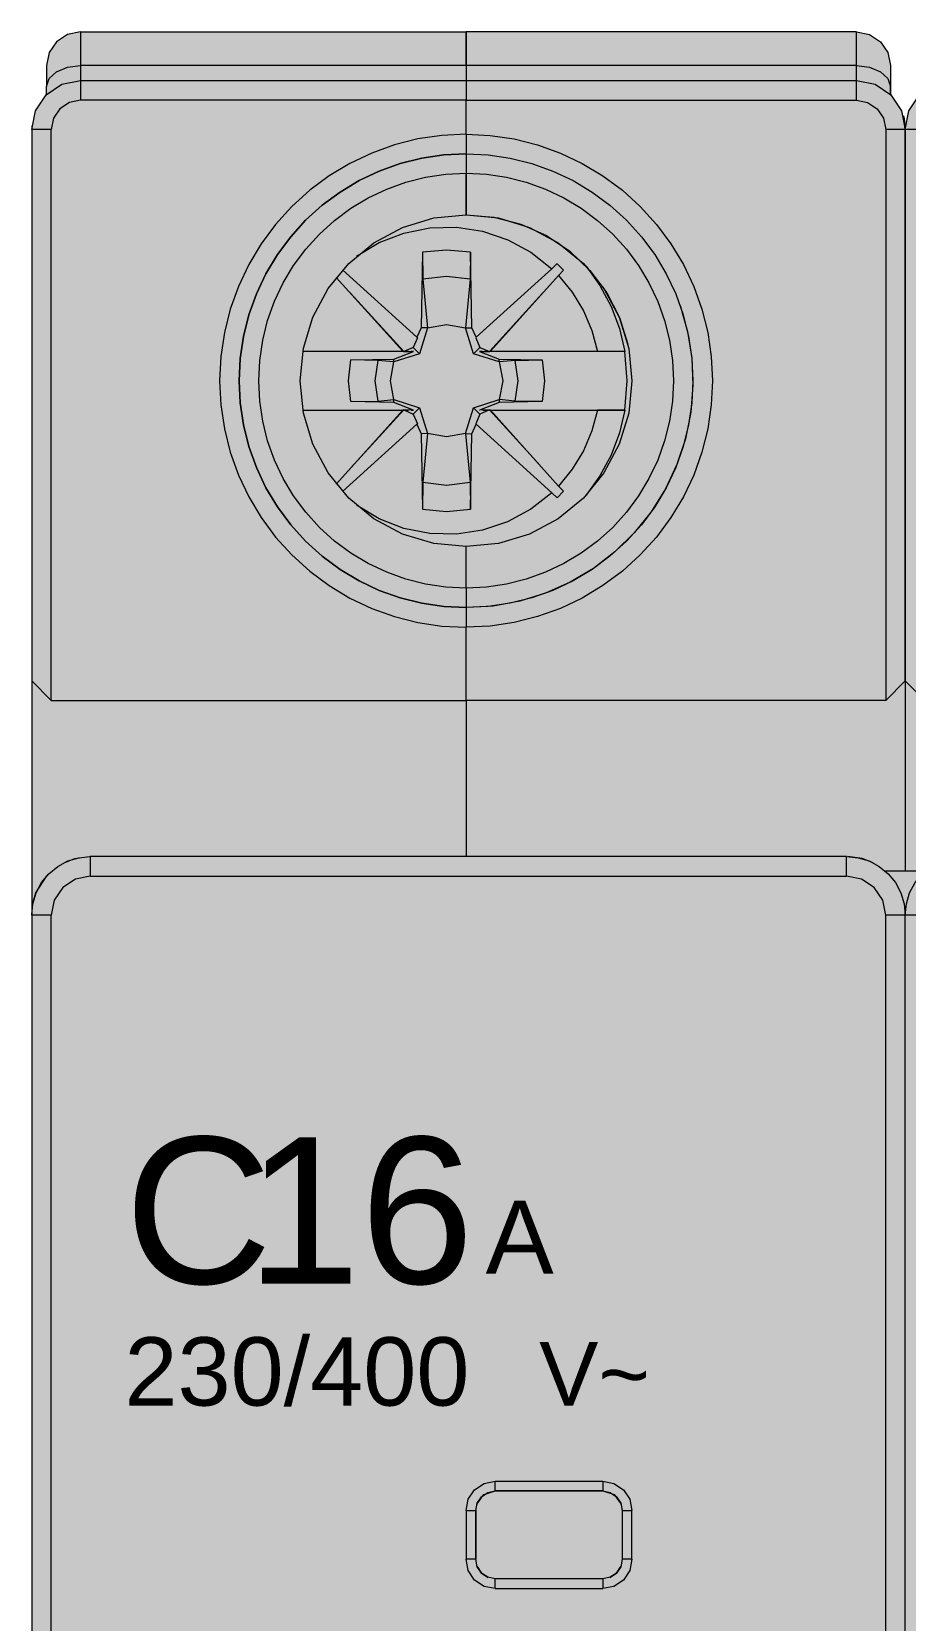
# Model space of a CAD drawing. Header units: millimetres. Extents: x 0 to 418, y -44 to 411.
# Drawn here: x 72.1 to 90, y 196.7 to 229.25 of the extents above; entities that cross this region are included whole.
import ezdxf
from ezdxf.enums import TextEntityAlignment as Align

# ---------------------------------------------------------------- set-up
doc = ezdxf.new("R2010")
doc.units = ezdxf.units.MM
for name, color, linetype, lineweight, true_color in [('BODY', 7, 'Continuous', 5, 0xf0f1eb), ('DETAILS', 7, 'Continuous', 5, 0x2f373d), ('INDICATOR', 7, 'Continuous', 5, 0x3d9868), ('MARKING', 7, 'Continuous', 5, 0x2f373d), ('TERMINALS', 7, 'Continuous', 5, 0xa4adb6)]:
    doc.layers.add(name, color=color, linetype=linetype, lineweight=lineweight, true_color=true_color)
doc.layers.add('PARAMETERS', color=7, linetype='Continuous', plot=False)
doc.styles.add('BLOCK_ARIAL', font='arial.ttf')

# ---------------------------------------------------------------- blocks, each defined once
blk = doc.blocks.new('DA_2P_72')
at = {"layer": 'BODY', "true_color": 0xf0f1eb}
blk.add_hatch(color=7, dxfattribs=at).paths.add_polyline_path([(0.4, 16.57), (0.4, 16.575), (0.4, 16.734), (0.39, 16.74), (0.342, 16.815), (0.28, 16.88), (0.273, 16.894), (0.25, 16.92), (0.211, 17.012), (0.191, 17.042), (0.175, 17.065), (0.166, 17.11), (0.158, 17.132), (0.144, 17.162), (0.12, 17.23), (0.163, 17.128), (0.16, 17.144), (0.1, 17.45), (0.1, 28.75), (0.1, 33.54), (0.1, 33.55), (0.1, 35.05), (0.1, 39.29), (0.1, 39.43), (0.1, 39.44), (0.1, 39.49), (0.1, 43.2), (0.1, 43.44), (0.1, 44.12), (0.1, 44.125), (0.1, 46.35), (0.1, 48.58), (0.1, 49.26), (0.1, 49.44), (0.1, 49.5), (0.1, 52.81), (0.1, 52.82), (0.1, 53.26), (0.1, 74.65), (0.1, 76.15), (0.1, 76.16), (0.1, 80.95), (0.1, 92.25), (0.175, 92.635), (0.285, 92.795), (0.39, 92.96), (0.4, 92.966), (0.4, 93.125), (0.4, 93.13), (0.4, 93.55), (0.4, 93.555), (0.4, 93.56), (0.41, 93.605), (0.455, 93.82), (0.605, 94.045), (0.608, 94.047), (0.61, 94.05), (0.83, 94.2), (1.1, 94.25), (9, 94.25), (17, 94.25), (17.27, 94.2), (17.49, 94.05), (17.492, 94.047), (17.495, 94.045), (17.53, 93.992), (17.65, 93.82), (17.7, 93.56), (17.7, 93.555), (17.7, 93.55), (17.7, 93.13), (17.7, 93.125), (17.7, 92.966), (17.71, 92.96), (17.815, 92.795), (17.925, 92.635), (18, 92.25), (18.075, 92.635), (18.185, 92.795), (18.29, 92.96), (18.3, 92.966), (18.3, 93.125), (18.3, 93.13), (18.3, 93.55), (18.3, 93.555), (18.3, 93.56), (18.31, 93.605), (18.355, 93.82), (18.505, 94.045), (18.508, 94.047), (18.51, 94.05), (18.73, 94.2), (19, 94.25), (26.9, 94.25), (34.9, 94.25), (35.17, 94.2), (35.39, 94.05), (35.392, 94.047), (35.395, 94.045), (35.43, 93.992), (35.55, 93.82), (35.6, 93.56), (35.6, 93.555), (35.6, 93.55), (35.6, 93.13), (35.6, 93.125), (35.6, 92.966), (35.61, 92.96), (35.715, 92.795), (35.825, 92.635), (35.9, 92.25), (35.975, 92.635), (36.085, 92.795), (36.19, 92.96), (36.2, 92.966), (36.2, 93.125), (36.2, 93.13), (36.2, 93.55), (36.2, 93.555), (36.2, 93.56), (36.21, 93.605), (36.255, 93.82), (36.405, 94.045), (36.408, 94.047), (36.41, 94.05), (36.63, 94.2), (36.9, 94.25), (47.3, 94.25), (63.9, 94.25), (70.9, 94.25), (71.155, 94.2), (71.375, 94.065), (71.482, 93.92), (71.53, 93.86), (71.6, 93.61), (71.6, 93.605), (71.6, 93.55), (71.6, 93.13), (71.6, 93.125), (71.6, 92.966), (71.61, 92.96), (71.742, 92.753), (71.784, 92.691), (71.825, 92.63), (71.829, 92.609), (71.845, 92.58), (71.9, 92.25), (71.9, 91.055), (71.9, 91.05), (71.9, 91), (71.9, 90.995), (71.9, 90.845), (71.9, 90.84), (71.9, 90.35), (71.9, 85.28), (71.9, 85.18), (71.9, 85.11), (71.9, 83.51), (71.9, 81.99), (71.9, 81.82), (71.9, 81.75), (71.9, 81.05), (71.9, 80.8), (71.9, 80.77), (71.9, 80.765), (71.9, 80.69), (71.9, 80.665), (71.9, 80.66), (71.9, 80.62), (71.9, 80.615), (71.9, 80.365), (71.9, 80.36), (71.9, 80.28), (71.9, 80.27), (71.9, 80.25), (71.9, 80.22), (71.9, 80.14), (71.9, 80.135), (71.9, 79.81), (71.9, 78.905), (71.9, 78.9), (71.9, 78.75), (71.9, 78.35), (71.9, 76.19), (71.9, 76.155), (71.9, 76.15), (71.9, 72.85), (71.9, 72.25), (71.9, 72.245), (71.9, 69.85), (71.9, 68.79), (71.9, 68.465), (71.9, 68.46), (71.9, 68.38), (71.9, 68.35), (71.9, 40.11), (71.9, 40.105), (71.9, 39.185), (71.9, 39.18), (71.9, 38.85), (71.9, 38.41), (71.9, 37.35), (71.9, 34.36), (71.9, 34.355), (71.9, 34.35), (71.9, 33.925), (71.9, 33.92), (71.9, 33.55), (71.9, 33.545), (71.9, 33.54), (71.9, 33.51), (71.9, 32.72), (71.9, 31.35), (71.9, 30.95), (71.9, 30.8), (71.9, 30.795), (71.9, 29.89), (71.9, 29.45), (71.9, 29.43), (71.9, 29.085), (71.9, 29.08), (71.9, 29.01), (71.9, 28.9), (71.9, 28.65), (71.9, 27.95), (71.9, 26.19), (71.9, 19.35), (71.9, 18.855), (71.9, 18.85), (71.9, 18.705), (71.9, 18.7), (71.9, 18.65), (71.9, 18.645), (71.9, 17.45), (71.9, 16.55), (71.9, 8.25), (71.86, 8.06), (71.755, 7.895), (71.59, 7.79), (71.4, 7.75), (70.4, 7.75), (70.22, 7.78), (70.06, 7.88), (70.053, 7.89), (70.045, 7.895), (70.019, 7.936), (69.95, 8.03), (69.945, 8.052), (69.94, 8.06), (69.9, 8.25), (69.9, 14.39), (69.745, 14.245), (69.56, 14.14), (69.36, 14.07), (69.15, 14.05), (59.65, 14.05), (59.265, 14.125), (59.105, 14.235), (58.94, 14.34), (58.835, 14.505), (58.725, 14.665), (58.65, 15.05), (58.65, 15.441), (58.42, 15.4), (58.18, 15.25), (58, 15.03), (57.91, 14.76), (57.9, 14.67), (57.9, 14.65), (57.9, 9.75), (57.9, 9.745), (57.9, 8.25), (57.87, 8.08), (57.861, 8.065), (57.86, 8.06), (57.755, 7.895), (57.618, 7.808), (57.59, 7.79), (57.4, 7.75), (56.9, 7.75), (56.72, 7.78), (56.56, 7.88), (56.553, 7.89), (56.545, 7.895), (56.519, 7.936), (56.45, 8.03), (56.445, 8.052), (56.44, 8.06), (56.4, 8.25), (56.4, 14.65), (56.4, 14.655), (56.4, 14.67), (56.39, 14.76), (56.3, 15.03), (56.12, 15.25), (55.88, 15.4), (55.6, 15.45), (50.4, 15.45), (44.9, 15.45), (44.71, 15.41), (44.63, 15.36), (44.55, 15.305), (44.495, 15.225), (44.44, 15.14), (44.4, 14.95), (44.4, 6.38), (44.4, 5.25), (44.4, 2.75), (44.4, 2.745), (44.4, 1.25), (44.37, 0.98), (44.329, 0.886), (44.325, 0.865), (44.311, 0.845), (44.27, 0.75), (44.141, 0.589), (44.11, 0.54), (44.037, 0.493), (43.903, 0.408), (43.78, 0.325), (43.4, 0.25), (35.9, 0.25), (20.64, 0.25), (15.56, 0.25), (15.555, 0.25), (1.3, 0.25), (0.915, 0.325), (0.755, 0.435), (0.59, 0.54), (0.485, 0.705), (0.375, 0.865), (0.3, 1.25), (0.3, 13.45), (0.6, 13.45), (0.6, 15.66), (0.45, 15.88), (0.4, 16.14), (0.4, 16.145), (0.4, 16.15)])
at = {"layer": 'INDICATOR', "true_color": 0x3d9868}
blk.add_hatch(color=105, dxfattribs=at).paths.add_polyline_path([(9.045, 62.72), (9, 62.95), (9, 63.95), (9.045, 64.18), (9.175, 64.375), (9.37, 64.505), (9.6, 64.55), (11.8, 64.55), (11.8, 64.35), (11.955, 64.32), (12.013, 64.282), (12.035, 64.275), (12.046, 64.261), (12.085, 64.235), (12.17, 64.105), (12.173, 64.089), (12.2, 63.95), (12.2, 62.95), (12.17, 62.795), (12.085, 62.665), (11.955, 62.58), (11.8, 62.55), (11.8, 62.35), (9.6, 62.35), (9.37, 62.395), (9.175, 62.525)])
at = {"layer": 'TERMINALS', "true_color": 0xa4adb6}
blk.add_hatch(color=253, dxfattribs=at).paths.add_polyline_path([(13.996, 86.359), (13.976, 86.237), (13.953, 86.115), (13.928, 85.994), (13.899, 85.873), (13.867, 85.753), (13.833, 85.634), (13.795, 85.516), (13.755, 85.399), (13.712, 85.283), (13.666, 85.168), (13.617, 85.054), (13.565, 84.941), (13.511, 84.83), (13.454, 84.72), (13.394, 84.611), (13.332, 84.504), (13.267, 84.398), (13.199, 84.294), (13.129, 84.192), (13.056, 84.092), (12.981, 83.993), (12.904, 83.896), (12.824, 83.802), (12.742, 83.709), (12.658, 83.618), (12.571, 83.529), (12.482, 83.443), (12.392, 83.358), (12.299, 83.276), (12.204, 83.196), (12.107, 83.119), (12.008, 83.044), (11.908, 82.971), (11.806, 82.901), (11.702, 82.834), (11.596, 82.769), (11.489, 82.706), (11.381, 82.646), (11.271, 82.589), (11.159, 82.535), (11.047, 82.483), (10.933, 82.435), (10.818, 82.389), (10.702, 82.345), (10.584, 82.305), (10.466, 82.268), (10.347, 82.233), (10.227, 82.201), (10.107, 82.173), (9.985, 82.147), (9.864, 82.124), (9.741, 82.105), (9.618, 82.088), (9.495, 82.074), (9.372, 82.064), (9.248, 82.056), (9.124, 82.052), (9, 82.05), (8.876, 82.052), (8.752, 82.056), (8.629, 82.064), (8.505, 82.074), (8.382, 82.088), (8.259, 82.105), (8.137, 82.124), (8.015, 82.147), (7.894, 82.173), (7.773, 82.201), (7.653, 82.233), (7.534, 82.268), (7.416, 82.305), (7.299, 82.345), (7.183, 82.389), (7.068, 82.435), (6.954, 82.483), (6.841, 82.535), (6.73, 82.589), (6.62, 82.646), (6.511, 82.706), (6.404, 82.769), (6.298, 82.834), (6.195, 82.901), (6.092, 82.971), (5.992, 83.044), (5.893, 83.119), (5.797, 83.196), (5.702, 83.276), (5.609, 83.358), (5.518, 83.443), (5.429, 83.529), (5.343, 83.618), (5.258, 83.709), (5.176, 83.802), (5.097, 83.896), (5.019, 83.993), (4.944, 84.092), (4.871, 84.192), (4.801, 84.294), (4.734, 84.398), (4.669, 84.504), (4.606, 84.611), (4.547, 84.72), (4.489, 84.83), (4.435, 84.941), (4.383, 85.054), (4.335, 85.168), (4.289, 85.283), (4.245, 85.399), (4.205, 85.516), (4.168, 85.634), (4.133, 85.753), (4.102, 85.873), (4.073, 85.994), (4.047, 86.115), (4.025, 86.237), (4.005, 86.359), (3.988, 86.482), (3.975, 86.605), (3.964, 86.729), (3.956, 86.852), (3.952, 86.976), (3.95, 87.1), (3.952, 87.224), (3.956, 87.348), (3.964, 87.472), (3.975, 87.595), (3.988, 87.718), (4.005, 87.841), (4.025, 87.963), (4.047, 88.085), (4.073, 88.207), (4.102, 88.327), (4.133, 88.447), (4.168, 88.566), (4.205, 88.684), (4.245, 88.801), (4.289, 88.918), (4.335, 89.033), (4.383, 89.147), (4.435, 89.259), (4.489, 89.371), (4.547, 89.481), (4.606, 89.589), (4.669, 89.696), (4.734, 89.802), (4.801, 89.906), (4.871, 90.008), (4.944, 90.108), (5.019, 90.207), (5.097, 90.304), (5.176, 90.399), (5.258, 90.491), (5.343, 90.582), (5.429, 90.671), (5.518, 90.758), (5.609, 90.842), (5.702, 90.924), (5.797, 91.004), (5.893, 91.081), (5.992, 91.156), (6.092, 91.229), (6.195, 91.299), (6.298, 91.367), (6.404, 91.432), (6.511, 91.494), (6.62, 91.554), (6.73, 91.611), (6.841, 91.665), (6.954, 91.717), (7.068, 91.766), (7.183, 91.812), (7.299, 91.855), (7.416, 91.895), (7.534, 91.933), (7.653, 91.967), (7.773, 91.999), (7.894, 92.027), (8.015, 92.053), (8.137, 92.076), (8.259, 92.095), (8.382, 92.112), (8.505, 92.126), (8.629, 92.136), (8.752, 92.144), (8.876, 92.149), (9, 92.15), (9.124, 92.149), (9.248, 92.144), (9.372, 92.136), (9.495, 92.126), (9.618, 92.112), (9.741, 92.095), (9.864, 92.076), (9.985, 92.053), (10.107, 92.027), (10.227, 91.999), (10.347, 91.967), (10.466, 91.933), (10.584, 91.895), (10.702, 91.855), (10.818, 91.812), (10.933, 91.766), (11.047, 91.717), (11.159, 91.665), (11.271, 91.611), (11.381, 91.554), (11.489, 91.494), (11.596, 91.432), (11.702, 91.367), (11.806, 91.299), (11.908, 91.229), (12.008, 91.156), (12.107, 91.081), (12.204, 91.004), (12.299, 90.924), (12.392, 90.842), (12.482, 90.758), (12.571, 90.671), (12.658, 90.582), (12.742, 90.491), (12.824, 90.399), (12.904, 90.304), (12.981, 90.207), (13.056, 90.108), (13.129, 90.008), (13.199, 89.906), (13.267, 89.802), (13.332, 89.696), (13.394, 89.589), (13.454, 89.481), (13.511, 89.371), (13.565, 89.259), (13.617, 89.147), (13.666, 89.033), (13.712, 88.918), (13.755, 88.801), (13.795, 88.684), (13.833, 88.566), (13.867, 88.447), (13.899, 88.327), (13.928, 88.207), (13.953, 88.085), (13.976, 87.963), (13.996, 87.841), (14.012, 87.718), (14.026, 87.595), (14.037, 87.472), (14.044, 87.348), (14.049, 87.224), (14.05, 87.1), (14.049, 86.976), (14.044, 86.852), (14.037, 86.729), (14.026, 86.605), (14.012, 86.482)])
at = {"layer": 'DETAILS', "color": 250, "linetype": 'ByBlock', "lineweight": 5, "true_color": 0x2f373d}
for p, q in [((1.1, 94.25), (9, 94.25)), ((17, 94.25), (9, 94.25)), ((9, 93.558), (1.1, 93.558)), ((17, 93.558), (9, 93.558)), ((1.1, 93.25), (9, 93.25)), ((1.1, 93.25), (1.1, 92.85)), ((9, 93.25), (9, 92.85)), ((9, 93.25), (9, 92.85)), ((9, 93.25), (17, 93.25)), ((17, 92.85), (17, 93.25)), ((9, 92.85), (1.1, 92.85)), ((9, 92.15), (9, 92.85)), ((9, 92.85), (17, 92.85)), ((9, 92.15), (9, 92.85)), ((0.1, 92.25), (0.1, 80.95)), ((0.5, 92.25), (0.1, 92.25)), ((0.5, 80.55), (0.5, 92.25)), ((17.6, 92.25), (17.6, 80.55)), ((18, 92.25), (17.6, 92.25)), ((18, 80.95), (18, 92.25)), ((18, 92.25), (18, 80.95)), ((18.4, 92.25), (18, 92.25)), ((9, 91.75), (9, 91.35)), ((9, 91.75), (9, 91.35)), ((9, 91.35), (9, 90.5)), ((9, 90.5), (9, 91.35)), ((8.107, 89.732), (8.08, 88.186)), ((9.12, 88.186), (9.093, 89.732)), ((6.34, 89.218), (7.702, 87.705)), ((7.992, 87.99), (6.47, 89.371)), ((10.757, 89.396), (9.208, 87.99)), ((9.498, 87.705), (10.896, 89.257)), ((7.723, 87.699), (6.632, 88.893)), ((9.478, 87.699), (10.568, 88.893)), ((8.002, 87.982), (7.917, 87.783)), ((8.08, 88.186), (7.992, 87.99)), ((8.212, 88.181), (8.08, 88.186)), ((8.988, 88.181), (9.12, 88.186)), ((9.208, 87.99), (9.12, 88.186)), ((9.198, 87.982), (9.283, 87.783)), ((7.702, 87.705), (5.654, 87.7)), ((7.722, 87.7), (5.654, 87.7)), ((7.519, 87.544), (7.925, 87.7)), ((7.702, 87.705), (7.715, 87.7)), ((7.917, 87.783), (7.723, 87.699)), ((7.822, 87.7), (7.774, 87.7)), ((7.925, 87.7), (7.872, 87.7)), ((8.047, 87.654), (7.917, 87.783)), ((9.154, 87.654), (9.283, 87.783)), ((9.329, 87.7), (9.275, 87.7)), ((9.275, 87.7), (9.682, 87.544)), ((9.283, 87.783), (9.478, 87.699)), ((9.426, 87.7), (9.378, 87.7)), ((12.251, 87.7), (9.479, 87.7)), ((9.485, 87.7), (9.498, 87.705)), ((11.693, 87.7), (9.498, 87.705)), ((6.639, 87.525), (7.519, 87.544)), ((7.52, 87.488), (7.519, 87.544)), ((9.681, 87.488), (9.682, 87.544)), ((9.682, 87.544), (10.562, 87.525)), ((7.519, 86.656), (6.639, 86.676)), ((7.519, 86.656), (7.52, 86.712)), ((7.925, 86.5), (7.519, 86.656)), ((9.682, 86.656), (9.275, 86.5)), ((9.681, 86.712), (9.682, 86.656)), ((10.562, 86.676), (9.682, 86.656)), ((5.654, 86.5), (7.722, 86.5)), ((5.654, 86.5), (7.702, 86.496)), ((7.702, 86.496), (6.34, 84.983)), ((6.632, 85.307), (7.723, 86.501)), ((7.715, 86.5), (7.702, 86.496)), ((7.723, 86.501), (7.917, 86.417)), ((7.774, 86.5), (7.822, 86.5)), ((7.872, 86.5), (7.925, 86.5)), ((8.047, 86.547), (7.917, 86.417)), ((7.917, 86.417), (8.002, 86.218)), ((9.154, 86.547), (9.283, 86.417)), ((9.283, 86.417), (9.198, 86.218)), ((9.48, 86.502), (9.283, 86.417)), ((9.346, 86.5), (9.412, 86.5)), ((10.517, 85.363), (9.48, 86.502)), ((9.481, 86.5), (11.691, 86.5)), ((9.498, 86.496), (9.485, 86.5)), ((9.498, 86.496), (11.693, 86.5)), ((10.895, 84.942), (9.498, 86.496)), ((11.693, 86.5), (12.251, 86.5)), ((6.47, 84.83), (7.992, 86.21)), ((7.992, 86.21), (8.08, 86.014)), ((8.212, 86.02), (8.08, 86.014)), ((8.08, 86.014), (8.107, 84.468)), ((8.988, 86.02), (9.12, 86.014)), ((9.093, 84.468), (9.12, 86.014)), ((9.12, 86.014), (9.208, 86.21)), ((9.208, 86.21), (10.756, 84.804)), ((9, 83.7), (9, 83.7)), ((9, 82.85), (9, 83.7)), ((9, 82.85), (9, 83.7)), ((9, 82.85), (9, 82.45)), ((9, 82.85), (9, 82.45)), ((9, 80.55), (9, 82.05)), ((9, 80.55), (9, 82.05)), ((0.1, 80.95), (0.1, 76.155)), ((0.5, 80.55), (0.1, 80.95)), ((17.6, 80.55), (18, 80.95)), ((18, 80.95), (18, 77.05)), ((18, 80.95), (18, 77.05)), ((18.4, 80.55), (18, 80.95)), ((0.5, 80.55), (9, 80.55)), ((9, 80.55), (9, 77.35)), ((17.6, 80.55), (9, 80.55)), ((9, 80.55), (9, 77.35)), ((16.8, 77.35), (1.3, 77.35)), ((1.3, 77.35), (1.3, 76.95)), ((16.8, 76.95), (16.8, 77.35)), ((1.3, 76.95), (16.8, 76.95)), ((18.406, 77.05), (17.594, 77.05)), ((0.1, 76.15), (0.1, 52.82)), ((0.5, 76.15), (0.1, 76.15)), ((0.5, 53.31), (0.5, 76.15)), ((17.6, 53.31), (17.6, 76.15)), ((18, 76.15), (17.6, 76.15)), ((18, 53.047), (18, 76.15)), ((18, 52.82), (18, 76.15)), ((18.4, 76.15), (18, 76.15)), ((0.1, 74.65), (0.1, 53.259)), ((9.6, 64.55), (11.8, 64.55)), ((9.6, 64.35), (9.6, 64.55)), ((11.8, 64.55), (11.8, 64.35)), ((9.6, 64.35), (11.8, 64.35)), ((9.601, 64.35), (9.6, 64.35)), ((9.601, 64.35), (9.6, 64.35)), ((11.8, 64.35), (9.601, 64.35)), ((9, 63.95), (9, 62.95)), ((9, 63.95), (9.2, 63.95)), ((9.2, 62.95), (9.2, 63.95)), ((12.2, 63.95), (12.2, 62.95)), ((12.2, 63.95), (12.4, 63.95)), ((12.4, 62.95), (12.4, 63.95)), ((9.2, 62.95), (9, 62.95)), ((12.4, 62.95), (12.2, 62.95)), ((11.8, 62.55), (9.6, 62.55)), ((9.6, 62.35), (9.6, 62.55)), ((11.8, 62.55), (11.8, 62.35)), ((9.6, 62.35), (11.8, 62.35))]:
    blk.add_line(p, q, dxfattribs=at)
for points in [[(1.1, 94.25), (0.834, 94.197), (0.607, 94.047), (0.455, 93.822), (0.4, 93.556), (0.4, 93.548), (0.4, 93.127)], [(1.1, 94.25), (1.1, 94.204), (1.1, 94.068), (1.1, 93.558)], [(9, 93.558), (9, 94.068), (9, 94.204), (9, 94.25)], [(9, 94.25), (9, 94.22), (9, 94.132), (9, 93.792)], [(9, 94.25), (9, 94.204), (9, 94.068), (9, 93.558)], [(17, 93.558), (17, 94.068), (17, 94.204), (17, 94.25)], [(17, 94.25), (17.267, 94.197), (17.493, 94.047), (17.645, 93.822), (17.7, 93.556), (17.7, 93.548), (17.7, 93.127)], [(0.4, 93.127), (0.454, 93.292), (0.605, 93.432), (0.832, 93.525), (1.1, 93.558)], [(1.1, 93.558), (1.1, 93.25)], [(9, 93.558), (9, 93.25)], [(9, 93.558), (9, 93.25)], [(17, 93.25), (17, 93.331), (17, 93.558)], [(17, 93.558), (17.268, 93.525), (17.495, 93.432), (17.647, 93.292), (17.7, 93.127)], [(0.1, 92.25), (0.176, 92.633), (0.393, 92.957), (0.718, 93.174), (1.1, 93.25)], [(0.4, 93.127), (0.4, 93.127)], [(0.4, 93.127), (0.4, 93.127)], [(0.4, 92.964), (0.4, 93.127)], [(0.4, 93.127), (0.4, 93.127)], [(0.4, 92.964), (0.4, 93.127)], [(17, 93.25), (17.383, 93.174), (17.707, 92.957), (17.924, 92.633), (18, 92.25)], [(17.7, 93.127), (17.7, 93.127)], [(17.7, 92.964), (17.7, 93.127)], [(17.7, 93.127), (17.7, 93.127)], [(17.7, 93.127), (17.7, 92.964)], [(17.7, 93.127), (17.7, 93.127)], [(17.7, 93.127), (17.7, 92.964)], [(18, 92.25), (18.076, 92.633), (18.293, 92.957), (18.618, 93.174), (19, 93.25)], [(1.1, 92.85), (0.871, 92.804), (0.676, 92.674), (0.546, 92.48), (0.5, 92.25)], [(17, 92.85), (17.23, 92.804), (17.425, 92.674), (17.555, 92.48), (17.6, 92.25)], [(17.962, 92.525), (17.976, 92.47)], [(17.976, 92.47), (17.976, 92.47)], [(17.976, 92.47), (18, 92.252)], [(17.976, 92.47), (18, 92.252)], [(18, 92.251), (17.976, 92.47)], [(0.104, 92.332), (0.101, 92.278)], [(9, 92.15), (8.505, 92.126), (8.015, 92.053), (7.534, 91.933), (7.068, 91.766), (6.62, 91.554), (6.195, 91.299), (5.797, 91.004), (5.429, 90.671), (5.097, 90.304), (4.801, 89.906), (4.547, 89.481), (4.335, 89.033), (4.168, 88.566), (4.047, 88.085), (3.975, 87.595), (3.95, 87.1), (3.975, 86.605), (4.047, 86.115), (4.168, 85.634), (4.335, 85.168), (4.546, 84.72), (4.801, 84.295), (5.096, 83.896), (5.429, 83.529), (5.796, 83.196), (6.195, 82.901), (6.62, 82.646), (7.068, 82.435), (7.534, 82.268), (8.015, 82.147), (8.505, 82.074), (9, 82.05)], [(9, 92.15), (9, 91.75)], [(9, 92.15), (9, 91.867), (9, 91.781), (9, 91.75)], [(9, 92.15), (9.495, 92.126), (9.985, 92.053), (10.466, 91.933), (10.933, 91.766), (11.381, 91.554), (11.806, 91.299), (12.204, 91.004), (12.571, 90.671), (12.904, 90.304), (13.199, 89.906), (13.454, 89.481), (13.666, 89.033), (13.833, 88.566), (13.953, 88.085), (14.026, 87.595), (14.05, 87.1), (14.026, 86.605), (13.953, 86.115), (13.833, 85.634), (13.666, 85.168), (13.454, 84.72), (13.199, 84.294), (12.904, 83.896), (12.571, 83.529), (12.204, 83.196), (11.806, 82.901), (11.381, 82.646), (10.933, 82.435), (10.466, 82.268), (9.985, 82.147), (9.495, 82.074), (9, 82.05)], [(9, 91.75), (8.544, 91.728), (8.093, 91.661), (7.65, 91.55), (7.221, 91.396), (6.808, 91.201), (6.417, 90.966), (6.05, 90.695), (5.712, 90.388), (5.406, 90.05), (5.134, 89.684), (4.899, 89.292), (4.704, 88.88), (4.55, 88.45), (4.44, 88.007), (4.373, 87.556), (4.35, 87.1), (4.373, 86.644), (4.44, 86.193), (4.55, 85.75), (4.704, 85.321), (4.899, 84.908), (5.134, 84.517), (5.406, 84.15), (5.712, 83.812), (6.05, 83.506), (6.417, 83.234), (6.808, 82.999), (7.221, 82.804), (7.65, 82.65), (8.093, 82.539), (8.544, 82.473), (9, 82.45)], [(9, 82.45), (8.544, 82.473), (8.093, 82.539), (7.65, 82.65), (7.221, 82.804), (6.808, 82.999), (6.417, 83.234), (6.05, 83.506), (5.712, 83.812), (5.406, 84.15), (5.134, 84.517), (4.899, 84.908), (4.704, 85.321), (4.55, 85.75), (4.44, 86.193), (4.373, 86.644), (4.35, 87.1), (4.373, 87.556), (4.44, 88.007), (4.55, 88.45), (4.704, 88.88), (4.899, 89.292), (5.134, 89.684), (5.406, 90.05), (5.712, 90.388), (6.05, 90.695), (6.417, 90.966), (6.808, 91.201), (7.221, 91.396), (7.65, 91.55), (8.093, 91.661), (8.544, 91.728), (9, 91.75)], [(9, 91.75), (9.456, 91.728), (9.907, 91.661), (10.35, 91.55), (10.78, 91.396), (11.192, 91.201), (11.584, 90.966), (11.95, 90.695), (12.288, 90.388), (12.595, 90.05), (12.867, 89.683), (13.101, 89.292), (13.296, 88.88), (13.45, 88.45), (13.561, 88.007), (13.628, 87.556), (13.65, 87.1), (13.628, 86.644), (13.561, 86.193), (13.45, 85.75), (13.296, 85.321), (13.101, 84.908), (12.867, 84.517), (12.595, 84.15), (12.288, 83.812), (11.95, 83.506), (11.584, 83.234), (11.192, 82.999), (10.78, 82.804), (10.35, 82.65), (9.907, 82.539), (9.456, 82.473), (9, 82.45)], [(9, 82.85), (8.584, 82.871), (8.171, 82.932), (7.766, 83.033), (7.374, 83.174), (6.997, 83.352), (6.639, 83.567), (6.304, 83.815), (5.995, 84.095), (5.715, 84.404), (5.467, 84.739), (5.252, 85.097), (5.074, 85.474), (4.933, 85.867), (4.832, 86.271), (4.771, 86.684), (4.75, 87.1), (4.771, 87.517), (4.832, 87.929), (4.933, 88.334), (5.074, 88.727), (5.252, 89.104), (5.467, 89.461), (5.715, 89.796), (5.995, 90.105), (6.304, 90.385), (6.639, 90.634), (6.997, 90.848), (7.374, 91.027), (7.767, 91.167), (8.171, 91.269), (8.584, 91.33), (9, 91.35)], [(9, 91.35), (9.417, 91.33), (9.829, 91.268), (10.234, 91.167), (10.627, 91.027), (11.004, 90.848), (11.361, 90.634), (11.696, 90.385), (12.005, 90.105), (12.286, 89.796), (12.534, 89.461), (12.748, 89.104), (12.927, 88.726), (13.067, 88.334), (13.169, 87.929), (13.23, 87.517), (13.25, 87.1), (13.23, 86.684), (13.169, 86.271), (13.067, 85.866), (12.927, 85.474), (12.748, 85.097), (12.534, 84.739), (12.285, 84.404), (12.005, 84.095), (11.696, 83.815), (11.361, 83.566), (11.004, 83.352), (10.627, 83.174), (10.234, 83.033), (9.829, 82.932), (9.417, 82.871), (9, 82.85)], [(9, 83.7), (8.337, 83.766), (7.699, 83.959), (7.111, 84.273), (6.596, 84.696), (6.173, 85.211), (5.859, 85.799), (5.666, 86.437), (5.6, 87.1), (5.666, 87.764), (5.859, 88.401), (6.173, 88.989), (6.596, 89.504), (7.111, 89.927), (7.699, 90.241), (8.337, 90.435), (9, 90.5)], [(9, 83.7), (8.337, 83.766), (7.699, 83.959), (7.111, 84.273), (6.596, 84.696), (6.173, 85.211), (5.859, 85.799), (5.666, 86.437), (5.6, 87.1), (5.666, 87.764), (5.859, 88.401), (6.173, 88.989), (6.596, 89.504), (7.111, 89.927), (7.699, 90.241), (8.337, 90.435), (9, 90.5)], [(9, 90.5), (9.664, 90.435), (10.301, 90.241), (10.889, 89.927), (11.404, 89.504), (11.827, 88.989), (12.141, 88.401), (12.335, 87.763), (12.4, 87.1), (12.335, 86.437), (12.141, 85.799), (11.827, 85.211), (11.404, 84.696), (10.889, 84.273), (10.301, 83.959), (9.663, 83.765), (9, 83.7)], [(9, 90.5), (9.571, 90.452), (10.126, 90.308), (10.648, 90.074), (11.124, 89.755), (11.54, 89.361), (11.883, 88.902), (12.145, 88.393), (12.317, 87.846)], [(6.753, 89.652), (7.219, 89.931), (7.726, 90.126), (8.258, 90.232), (8.801, 90.244), (9.338, 90.162), (9.853, 89.99), (10.331, 89.732), (10.757, 89.396)], [(9.093, 89.732), (8.6, 89.778), (8.107, 89.732)], [(8.107, 89.732), (8.117, 89.181)], [(9.093, 89.732), (9.084, 89.181)], [(9.084, 89.181), (8.6, 89.237), (8.117, 89.181)], [(10.757, 89.396), (10.866, 89.5)], [(10.867, 89.498), (11, 89.366)], [(11, 89.366), (10.896, 89.257)], [(10.897, 89.256), (11.176, 88.913), (11.405, 88.534), (11.578, 88.127), (11.693, 87.7)], [(11.463, 89.444), (11.744, 89.051), (11.972, 88.624), (12.142, 88.171), (12.251, 87.7)], [(8.117, 89.181), (8.212, 88.181)], [(9.084, 89.181), (8.988, 88.181)], [(13.387, 88.643), (13.539, 88.11), (13.627, 87.563), (13.649, 87.009), (13.605, 86.456), (13.496, 85.912), (13.323, 85.386), (13.088, 84.883), (12.795, 84.412), (12.448, 83.98), (12.052, 83.592), (11.613, 83.253), (11.136, 82.97), (10.629, 82.745), (10.099, 82.582), (9.554, 82.483), (9, 82.45)], [(8.212, 88.181), (8.6, 88.251), (8.988, 88.181)], [(7.992, 87.99), (8.002, 87.982)], [(8.212, 88.181), (8.047, 87.654)], [(9.154, 87.654), (8.988, 88.181)], [(9.208, 87.99), (9.198, 87.982)], [(8.047, 87.654), (7.52, 87.488)], [(7.715, 87.7), (7.702, 87.705)], [(7.723, 87.699), (7.925, 87.7)], [(9.681, 87.488), (9.154, 87.654)], [(9.275, 87.7), (9.478, 87.699)], [(9.498, 87.705), (9.485, 87.7)], [(12.251, 87.7), (11.693, 87.7)], [(12.251, 86.5), (12.3, 87.1), (12.251, 87.7)], [(6.639, 86.676), (6.593, 87.1), (6.639, 87.525)], [(7.195, 87.517), (6.639, 87.525)], [(7.195, 87.517), (7.134, 87.1), (7.195, 86.683)], [(7.52, 87.488), (7.195, 87.517)], [(7.52, 86.712), (7.45, 87.1), (7.52, 87.488)], [(10.006, 87.517), (9.681, 87.488)], [(9.681, 87.488), (9.751, 87.1), (9.681, 86.712)], [(10.006, 87.517), (10.562, 87.525)], [(10.006, 86.683), (10.066, 87.1), (10.006, 87.517)], [(10.562, 87.525), (10.607, 87.1), (10.562, 86.676)], [(6.639, 86.676), (7.195, 86.683)], [(7.195, 86.683), (7.52, 86.712)], [(7.52, 86.712), (8.047, 86.547)], [(9.154, 86.547), (9.681, 86.712)], [(10.006, 86.683), (9.681, 86.712)], [(10.562, 86.676), (10.006, 86.683)], [(7.702, 86.496), (7.715, 86.5)], [(7.925, 86.5), (7.723, 86.501)], [(8.047, 86.547), (8.212, 86.02)], [(8.988, 86.02), (9.154, 86.547)], [(9.48, 86.502), (9.275, 86.5)], [(9.485, 86.5), (9.498, 86.496)], [(11.693, 86.5), (11.578, 86.072), (11.404, 85.665), (11.175, 85.286), (10.895, 84.942)], [(12.251, 86.5), (12.142, 86.029), (11.972, 85.576), (11.744, 85.149), (11.463, 84.756)], [(12.251, 86.5), (11.693, 86.5)], [(8.002, 86.218), (7.992, 86.21)], [(8.212, 86.02), (8.117, 85.019)], [(8.988, 86.02), (8.6, 85.95), (8.212, 86.02)], [(8.988, 86.02), (9.084, 85.019)], [(9.198, 86.218), (9.208, 86.21)], [(8.117, 85.019), (8.107, 84.468)], [(8.117, 85.019), (8.6, 84.963), (9.084, 85.019)], [(9.084, 85.019), (9.093, 84.468)], [(10.756, 84.803), (10.33, 84.467), (9.852, 84.21), (9.337, 84.038), (8.801, 83.957), (8.258, 83.969), (7.726, 84.074), (7.22, 84.269), (6.754, 84.548)], [(10.865, 84.7), (10.756, 84.804)], [(10.865, 84.7), (10.999, 84.834)], [(10.895, 84.942), (10.999, 84.834)], [(8.107, 84.468), (8.6, 84.422), (9.093, 84.468)], [(9, 82.45), (9, 82.42), (9, 82.333), (9, 82.05)], [(9, 82.45), (9, 82.05)], [(0.1, 76.15), (0.123, 76.384), (0.191, 76.609), (0.302, 76.817), (0.452, 76.999), (0.633, 77.148), (0.841, 77.259), (1.066, 77.327), (1.3, 77.35)], [(0.761, 77.222), (0.984, 77.311), (1.278, 77.35)], [(16.8, 77.35), (17.034, 77.327), (17.259, 77.259), (17.467, 77.148), (17.649, 76.999), (17.798, 76.817), (17.909, 76.609), (17.977, 76.384), (18, 76.15)], [(17.34, 77.222), (17.117, 77.311), (16.822, 77.35)], [(18, 76.15), (18.023, 76.384), (18.091, 76.609), (18.202, 76.817), (18.352, 76.999), (18.533, 77.148), (18.741, 77.259), (18.966, 77.327), (19.2, 77.35)], [(0.1, 76.161), (0.123, 76.398), (0.185, 76.607), (0.409, 76.953)], [(1.3, 76.95), (0.994, 76.889), (0.734, 76.716), (0.561, 76.456), (0.5, 76.15)], [(17.6, 76.15), (17.539, 76.456), (17.366, 76.716), (17.106, 76.889), (16.8, 76.95)], [(0.2, 76.643), (0.2, 76.63)], [(9, 63.95), (9.046, 64.18), (9.176, 64.374), (9.37, 64.504), (9.6, 64.55)], [(11.8, 64.55), (12.03, 64.504), (12.224, 64.374), (12.354, 64.18), (12.4, 63.95)], [(9.2, 63.95), (9.23, 64.103), (9.317, 64.233), (9.447, 64.32), (9.6, 64.35)], [(9.221, 64.078), (9.367, 64.275), (9.601, 64.35)], [(11.8, 64.35), (12.033, 64.275), (12.179, 64.078)], [(11.8, 64.35), (11.953, 64.32), (12.083, 64.233), (12.17, 64.103), (12.2, 63.95)], [(9.2, 63.955), (9.2, 63.95)], [(9.2, 63.95), (9.2, 62.95)], [(9.221, 64.078), (9.213, 64.051)], [(12.191, 64.035), (12.179, 64.078)], [(12.2, 63.965), (12.198, 63.993)], [(9.6, 62.35), (9.37, 62.396), (9.176, 62.526), (9.046, 62.721), (9, 62.95)], [(9.6, 62.55), (9.447, 62.581), (9.317, 62.667), (9.23, 62.797), (9.2, 62.95)], [(12.4, 62.95), (12.354, 62.721), (12.224, 62.526), (12.03, 62.396), (11.8, 62.35)], [(12.2, 62.95), (12.17, 62.797), (12.083, 62.667), (11.953, 62.581), (11.8, 62.55)], [(9.229, 62.8), (9.318, 62.667), (9.451, 62.579)], [(11.95, 62.579), (12.083, 62.668), (12.171, 62.801)]]:
    blk.add_lwpolyline(points, dxfattribs=at)
at = {"layer": 'MARKING', "color": 250, "true_color": 0x2f373d, "style": 'BLOCK_ARIAL'}
for s, height, p in [('A', 1.5, (9.4, 68.8)), ('V~', 1.3, (10.5, 66.1))]:
    blk.add_text(s, height=height, dxfattribs=at).set_placement(p)
for tag, p, height in [('IDN_MA', (53, 73), 2.2), ('CURVE', (2, 68.6), 3), ('IN_A', (4.5, 68.6), 3), ('LEAK_TYPE', (53, 65.8), 2.2), ('UE_V', (2, 66.1), 1.4)]:
    blk.add_attdef(tag, p, '', height=height, dxfattribs=at)
blk.add_attdef('ICN_A', text='', height=1.8, dxfattribs=at).set_placement((7.25, 57.3), align=Align.MIDDLE_CENTER)
at = {"layer": 'PARAMETERS', "color": 250, "true_color": 0x2f373d, "style": 'BLOCK_ARIAL', "flags": 1}
for tag in ['WIDTH_MM', 'STANDARD', 'UIMP_KV', 'DESCRIPTION', 'POLES', 'FREQ_HZ', 'HEIGHT_MM', 'RELEASE_TYPE', 'DEPTH_MM', 'ICS_KA', 'ID', 'IP']:
    blk.add_attdef(tag, (2, 20), '', height=0.4, dxfattribs=at)

msp = doc.modelspace()

# ---------------------------------------------------------------- block references
ref = msp.add_blockref('DA_2P_72', (72, 135))
ref.add_attrib('IN_A', '16', (76.5, 203.6), dxfattribs={"layer": 'MARKING', "color": 250, "true_color": 0x2f373d, "height": 3, "style": 'BLOCK_ARIAL'})
ref.add_attrib('CURVE', 'C', (74, 203.6), dxfattribs={"layer": 'MARKING', "color": 250, "true_color": 0x2f373d, "height": 3, "style": 'BLOCK_ARIAL'})
ref.add_attrib('UE_V', '230/400', (74, 201.1), dxfattribs={"layer": 'MARKING', "color": 250, "true_color": 0x2f373d, "height": 1.4, "style": 'BLOCK_ARIAL'})

doc.saveas('drawing.dxf')
